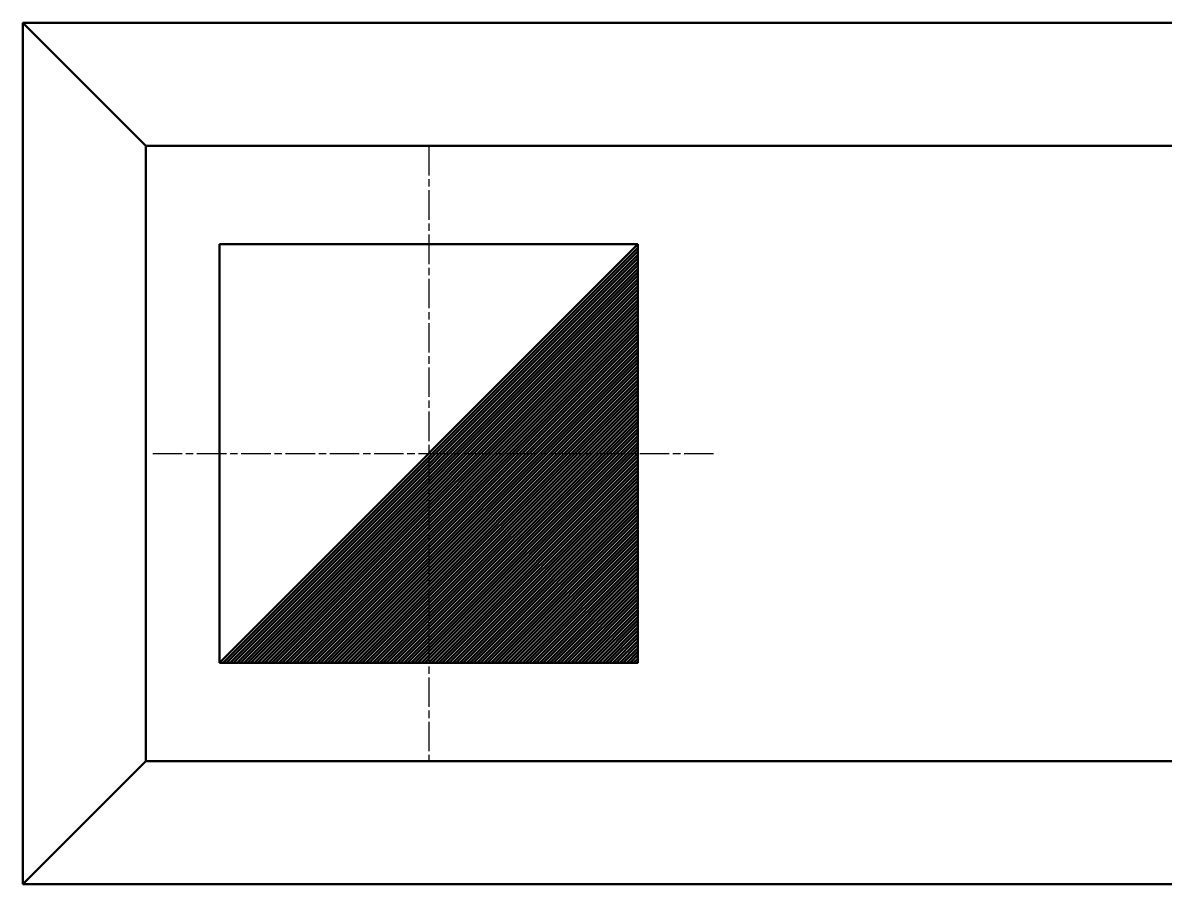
# Model space of a CAD drawing. Extents: x -8218 to 9423, y -5342 to 1221.
# Drawn here: x 1405.9 to 1870.2, y -2664.5 to -2314.5 of the extents above; entities that cross this region are included whole.
import ezdxf

# ---------------------------------------------------------------- set-up
doc = ezdxf.new("R2010")
doc.units = 0
doc.linetypes.add('AM_ISO08W050', pattern=[18, 12, -1.5, 3, -1.5])
doc.layers.add('AM_0', color=7, linetype='CONTINUOUS', lineweight=50)
doc.layers.add('AM_7', color=4, linetype='AM_ISO08W050', lineweight=25)

# ---------------------------------------------------------------- blocks, each defined once
blk = doc.blocks.new('AUDIT_I_081028133156-1095')
at = {"layer": 'AM_0', "color": 0}
for p, q in [((1487.287, -2574.535), (1655.873, -2405.949)), ((1488.701, -2574.535), (1655.873, -2407.364)), ((1490.115, -2574.535), (1655.873, -2408.778)), ((1491.53, -2574.535), (1655.873, -2410.192)), ((1492.944, -2574.535), (1655.873, -2411.606)), ((1494.358, -2574.535), (1655.873, -2413.02)), ((1495.772, -2574.535), (1655.873, -2414.435)), ((1497.187, -2574.535), (1655.873, -2415.849)), ((1498.601, -2574.535), (1655.873, -2417.263)), ((1500.015, -2574.535), (1655.873, -2418.677)), ((1501.429, -2574.535), (1655.873, -2420.091)), ((1502.843, -2574.535), (1655.873, -2421.506)), ((1504.258, -2574.535), (1655.873, -2422.92)), ((1505.672, -2574.535), (1655.873, -2424.334)), ((1507.086, -2574.535), (1655.873, -2425.748)), ((1508.5, -2574.535), (1655.873, -2427.162)), ((1509.914, -2574.535), (1655.873, -2428.577)), ((1511.329, -2574.535), (1655.873, -2429.991)), ((1512.743, -2574.535), (1655.873, -2431.405)), ((1514.157, -2574.535), (1655.873, -2432.819)), ((1515.571, -2574.535), (1655.873, -2434.234)), ((1516.985, -2574.535), (1655.873, -2435.648)), ((1518.4, -2574.535), (1655.873, -2437.062)), ((1519.814, -2574.535), (1655.873, -2438.476)), ((1521.228, -2574.535), (1655.873, -2439.89)), ((1522.642, -2574.535), (1655.873, -2441.305)), ((1524.057, -2574.535), (1655.873, -2442.719)), ((1525.471, -2574.535), (1655.873, -2444.133)), ((1526.885, -2574.535), (1655.873, -2445.547)), ((1528.299, -2574.535), (1655.873, -2446.961)), ((1529.713, -2574.535), (1655.873, -2448.376)), ((1531.128, -2574.535), (1655.873, -2449.79)), ((1532.542, -2574.535), (1655.873, -2451.204)), ((1533.956, -2574.535), (1655.873, -2452.618)), ((1535.37, -2574.535), (1655.873, -2454.032)), ((1536.784, -2574.535), (1655.873, -2455.447)), ((1538.199, -2574.535), (1655.873, -2456.861)), ((1539.613, -2574.535), (1655.873, -2458.275)), ((1541.027, -2574.535), (1655.873, -2459.689)), ((1542.441, -2574.535), (1655.873, -2461.104)), ((1543.856, -2574.535), (1655.873, -2462.518)), ((1545.27, -2574.535), (1655.873, -2463.932)), ((1546.684, -2574.535), (1655.873, -2465.346)), ((1548.098, -2574.535), (1655.873, -2466.76)), ((1549.512, -2574.535), (1655.873, -2468.175)), ((1550.927, -2574.535), (1655.873, -2469.589)), ((1552.341, -2574.535), (1655.873, -2471.003)), ((1553.755, -2574.535), (1655.873, -2472.417)), ((1555.169, -2574.535), (1655.873, -2473.832)), ((1556.583, -2574.535), (1655.873, -2475.246)), ((1557.998, -2574.535), (1655.873, -2476.66)), ((1559.412, -2574.535), (1655.873, -2478.074)), ((1560.826, -2574.535), (1655.873, -2479.488)), ((1562.24, -2574.535), (1655.873, -2480.903)), ((1563.655, -2574.535), (1655.873, -2482.317)), ((1565.069, -2574.535), (1655.873, -2483.731)), ((1566.483, -2574.535), (1655.873, -2485.145)), ((1567.897, -2574.535), (1655.873, -2486.559)), ((1569.311, -2574.535), (1655.873, -2487.974)), ((1570.726, -2574.535), (1655.873, -2489.388)), ((1572.14, -2574.535), (1655.873, -2490.802)), ((1573.554, -2574.535), (1655.873, -2492.216)), ((1574.968, -2574.535), (1655.873, -2493.631)), ((1576.382, -2574.535), (1655.873, -2495.045)), ((1577.797, -2574.535), (1655.873, -2496.459)), ((1579.211, -2574.535), (1655.873, -2497.873)), ((1580.625, -2574.535), (1655.873, -2499.287)), ((1582.039, -2574.535), (1655.873, -2500.702)), ((1583.453, -2574.535), (1655.873, -2502.116)), ((1584.868, -2574.535), (1655.873, -2503.53)), ((1586.282, -2574.535), (1655.873, -2504.944)), ((1587.696, -2574.535), (1655.873, -2506.358)), ((1589.11, -2574.535), (1655.873, -2507.773)), ((1590.525, -2574.535), (1655.873, -2509.187)), ((1591.939, -2574.535), (1655.873, -2510.601)), ((1593.353, -2574.535), (1655.873, -2512.015)), ((1594.767, -2574.535), (1655.873, -2513.429)), ((1596.181, -2574.535), (1655.873, -2514.844)), ((1597.596, -2574.535), (1655.873, -2516.258)), ((1599.01, -2574.535), (1655.873, -2517.672)), ((1600.424, -2574.535), (1655.873, -2519.086)), ((1601.838, -2574.535), (1655.873, -2520.5)), ((1603.253, -2574.535), (1655.873, -2521.915)), ((1604.667, -2574.535), (1655.873, -2523.329)), ((1606.081, -2574.535), (1655.873, -2524.743)), ((1607.495, -2574.535), (1655.873, -2526.157)), ((1608.909, -2574.535), (1655.873, -2527.572)), ((1610.324, -2574.535), (1655.873, -2528.986)), ((1611.738, -2574.535), (1655.873, -2530.4)), ((1613.152, -2574.535), (1655.873, -2531.814)), ((1614.566, -2574.535), (1655.873, -2533.229)), ((1615.98, -2574.535), (1655.873, -2534.643)), ((1617.395, -2574.535), (1655.873, -2536.057)), ((1618.809, -2574.535), (1655.873, -2537.471)), ((1620.223, -2574.535), (1655.873, -2538.885)), ((1621.637, -2574.535), (1655.873, -2540.3)), ((1623.052, -2574.535), (1655.873, -2541.714)), ((1624.466, -2574.535), (1655.873, -2543.128)), ((1625.88, -2574.535), (1655.873, -2544.542)), ((1627.294, -2574.535), (1655.873, -2545.956)), ((1628.708, -2574.535), (1655.873, -2547.371)), ((1630.123, -2574.535), (1655.873, -2548.785)), ((1631.537, -2574.535), (1655.873, -2550.199)), ((1632.951, -2574.535), (1655.873, -2551.613)), ((1634.365, -2574.535), (1655.873, -2553.027)), ((1635.779, -2574.535), (1655.873, -2554.442)), ((1637.194, -2574.535), (1655.873, -2555.856)), ((1638.608, -2574.535), (1655.873, -2557.27)), ((1640.022, -2574.535), (1655.873, -2558.684)), ((1641.436, -2574.535), (1655.873, -2560.099)), ((1642.85, -2574.535), (1655.873, -2561.513)), ((1644.265, -2574.535), (1655.873, -2562.927)), ((1645.679, -2574.535), (1655.873, -2564.341)), ((1647.093, -2574.535), (1655.873, -2565.755)), ((1648.507, -2574.535), (1655.873, -2567.17)), ((1649.922, -2574.535), (1655.873, -2568.584)), ((1651.336, -2574.535), (1655.873, -2569.998)), ((1652.75, -2574.535), (1655.873, -2571.412)), ((1654.164, -2574.535), (1655.873, -2572.826)), ((1655.578, -2574.535), (1655.873, -2574.241))]:
    blk.add_line(p, q, dxfattribs=at)

msp = doc.modelspace()

# ---------------------------------------------------------------- linework, layer by layer
at = {"layer": 'AM_0'}
for p, q in [((1405.873, -2664.535), (1405.873, -2314.535)), ((1405.873, -2314.535), (2355.873, -2314.535)), ((1455.873, -2364.535), (1405.873, -2314.535)), ((1455.873, -2364.535), (1455.873, -2614.535)), ((1455.873, -2364.535), (2305.873, -2364.535)), ((1485.873, -2574.535), (1655.873, -2404.535)), ((1485.873, -2404.535), (1655.873, -2404.535)), ((1485.873, -2404.535), (1485.873, -2574.535)), ((1655.873, -2404.535), (1655.873, -2574.535)), ((1655.873, -2574.535), (1485.873, -2574.535)), ((1455.873, -2614.535), (1405.873, -2664.535)), ((1455.873, -2614.535), (2305.873, -2614.535)), ((1405.873, -2664.535), (2355.873, -2664.535))]:
    msp.add_line(p, q, dxfattribs=at)
at = {"layer": 'AM_7'}
for p, q in [((1570.873, -2364.535), (1570.873, -2614.535)), ((1458.648, -2489.535), (1687.679, -2489.535))]:
    msp.add_line(p, q, dxfattribs=at)

# ---------------------------------------------------------------- block references
at = {"layer": 'AM_0'}
msp.add_blockref('AUDIT_I_081028133156-1095', (0, 0), dxfattribs=at)

doc.saveas('drawing.dxf')
